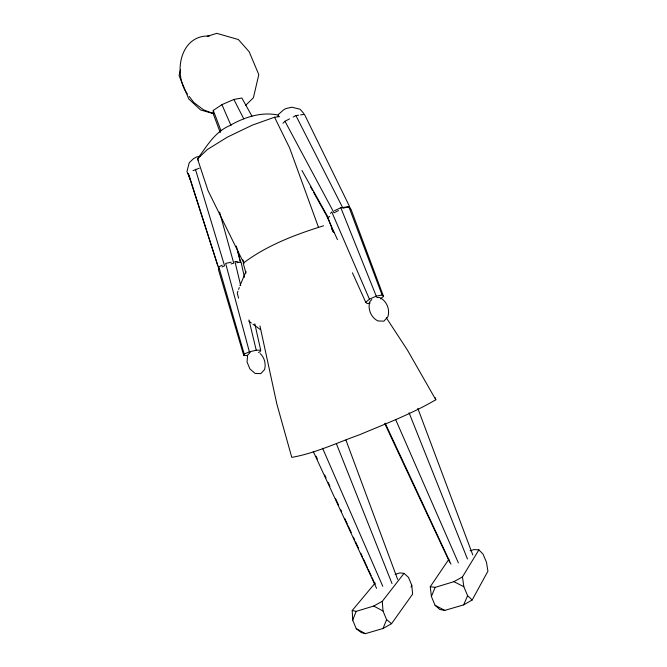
<?xml version="1.0" encoding="UTF-8"?>
<svg xmlns="http://www.w3.org/2000/svg" width="667" height="667" viewBox="0 0 667 667"><rect width="100%" height="100%" fill="white"/><g stroke="black" fill="none" stroke-linecap="round" stroke-linejoin="round"><path stroke-width="1" d="M251.959 116.133L241.846 97.999L233.867 99.458L221.928 104.644L213.282 110.397L213.04 113.265L220.285 132.666M218.701 267.817L218.476 269.718L243.788 355.578L247.382 355.519M180.524 69.827L179.081 75.654L188.753 98.899L200.509 109.913L213.94 113.807M278.031 116.258L278.481 114.424L283.558 109.872L285.868 108.571L291.838 107.204L300.133 109.271L303.818 113.482M243.788 355.578L244.214 354.069L218.809 266.875L222.219 265.141M254.827 323.845L260.697 350.183L260.155 351.717L258.446 352.451M237.944 291.246L237.277 293.105L238.586 298.141M238.619 289.386L239.286 287.535M239.953 285.676L245.99 271.469M352.71 620.11L356.195 611.364L373.712 606.045L382.291 601.326L404.019 573.37L408.471 577.347L411.772 585.251L412.648 594.064L391.562 623.67L383.016 628.489L365.399 633.65L361.331 632.558L356.236 628.664L352.71 620.11L352.218 610.488L375.171 583.008M383.016 628.489L386.61 619.66L383.016 611.005L382.291 601.326M411.03 587.06L411.772 585.251M431.382 596.473L435.176 587.369L453.935 581.666L462.456 576.897L478.906 549.858L483.033 554.11L486.476 562.256L487.919 571.185L472.178 599.983L463.682 604.869L444.814 610.388L439.803 609.496L435.076 605.303L431.382 596.473L430.265 586.702L448.874 559.288M463.682 604.869L467.6 595.673L463.84 586.718L462.456 576.897M371.819 299.508L369.835 301.667C367.475 308.913 371.052 317.667 377.972 320.944L383.875 321.169L387.844 316.833C390.27 309.613 386.643 300.767 379.698 297.574L376.747 297.465M250.175 352.376L247.624 355.119L247.04 361.989L249.933 368.984L255.186 373.428L260.797 373.628L264.624 369.501C266.058 363.857 264.507 357.462 260.147 353.543M330.448 213.34L331.774 211.956L369.443 299.191L365.741 302.276L367.275 303.61L370.168 303.026M282.958 123.253L284.976 121.269L289.528 118.901M245.406 105.569L253.402 97.774L258.796 74.604L249.175 51.759L238.369 39.536L216.8 33.35L207.254 36.293M380.515 298.858L383.517 296.398L351.059 209.421L348.833 206.703L340.82 207.745L334.492 210.689M329.648 216.375L328.189 217.559L301.951 170.46M192.996 170.635L199.225 168.217M435.167 397.599L435.809 399.75C411.714 413.924 385.443 423.795 359.78 434.667C337.302 442.638 315.399 453.201 291.779 457.379L276.838 403.977L259.963 325.938M293.18 117.008L295.915 115.591L298.749 115.158M338.494 210.522L334.042 212.831L284.976 121.269M369.443 299.191L376.255 296.165L382.091 295.006L383.517 296.398M221.953 266.942L224.562 265.791L195.423 169.276M244.214 354.069L249.383 351.842L256.245 350.225L260.697 350.183M279.615 116.617L274.554 117.234L252.301 125.146L227.464 137.085L207.379 149.508L197.515 158.871L208.012 190.62L243.964 263.465M395.106 574.404L399.875 572.903L404.019 573.37M470.093 550.8L473.929 549.591L478.906 549.858M230.99 263.957L233.742 263.165L219.585 212.123M349.967 208.679L349.558 206.52L342.955 208.221L295.915 115.591M323.603 225.788C295.631 234.459 266.667 245.364 243.222 263.215L245.965 273.137M231.191 262.198L225.629 263.407L249.383 351.842M200.542 156.228L196.498 156.978L193.58 158.613L189.253 162.681L186.96 171.536L190.52 180.132M300.642 114.874L304.419 114.307L349.558 206.52M236.643 262.74L240.495 262.164L236.318 246.09M209.346 36.043C179.681 34.642 172.928 74.27 187.419 94.072M278.514 115.116C261.13 111.447 244.305 117.275 229.348 125.788C214.566 132.233 206.628 146.482 197.515 158.871L198.499 160.464M237.969 261.722L234.901 261.397L240.72 285.626M430.265 586.702L435.176 587.369M352.218 610.488L356.195 611.364M213.182 113.457L203.593 109.855L193.839 102.518L189.17 96.373M453.935 581.666L463.84 586.718M435.076 605.303L444.814 610.388M373.712 606.045L383.016 611.005M356.236 628.664L365.399 633.65M248.899 321.177L251.334 322.961M252.96 324.154L260.272 329.506M386.61 619.66L391.562 623.67M467.6 595.673L472.178 599.983M386.343 317.817L407.354 349.967L435.809 399.75M331.749 229.014L333.792 232.575M310.564 186.91L312.59 190.545M313.598 192.363L328.306 218.693M219.059 269.585L188.144 173.362L189.228 175.888M233.867 99.458L243.797 118.893M274.554 117.234L289.62 147.941L318.493 227.322M242.846 259.797L243.73 261.681M384.784 423.645L449.608 562.156M385.192 423.195L450.959 564.165M316.058 456.17L317.359 458.996M324.746 475.012L326.046 477.839M328.222 482.549L329.957 486.318M335.601 498.566L338.644 505.161M340.812 509.871L341.687 511.756M344.722 518.351L347.332 524.004M348.199 525.888L351.242 532.483M353.41 537.193L354.711 540.02M355.586 541.904L358.621 548.499M360.797 553.21L362.531 556.978M363.398 558.863L367.309 567.342M368.176 569.226L371.219 575.821M372.086 577.705L375.129 584.3M313.273 451.517L376.572 588.352M327.138 216.792L337.427 239.595M352.443 272.836L365.741 302.276M395.614 419.501L458.371 562.873M221.928 104.644L231.057 125.604M322.586 448.241L382.791 586.318M340.82 207.745L376.255 296.165M409.046 412.74L467.467 559.021M336.343 443.588L392.004 583.55M213.282 110.397L221.035 130.79M348.833 206.703L382.091 295.006M417.809 408.379L472.778 554.927M345.931 440.062L397.657 579.423M327.922 217.55L333.217 231.974M189.536 176.872L217.801 265.641M237.485 250.35L240.604 262.348M248.966 319.943L256.245 350.225M241.045 262.048L244.439 277.247"/></g></svg>
